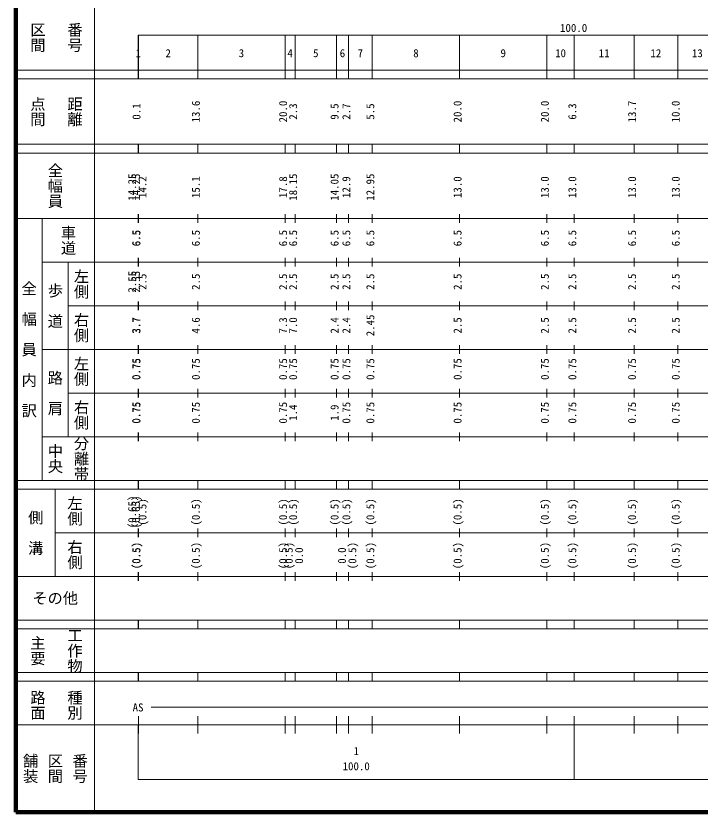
# Model space of a CAD drawing. Units: millimetres on the paper, enlarged 1000 times. Extents: x 40000 to 680000, y 20000 to 380000.
# Drawn here: x 40000 to 196832, y 20000 to 202409 of the extents above; entities that cross this region are included whole.
import ezdxf
from ezdxf.enums import TextEntityAlignment as Align

# ---------------------------------------------------------------- set-up
doc = ezdxf.new("R2010")
doc.units = ezdxf.units.MM
doc.header["$LTSCALE"] = 1000
doc.layers.add('M-TTL', color=2, linetype='Continuous', lineweight=140)
doc.layers.add('M-TTL-BAND', color=7, linetype='Continuous', lineweight=13)
doc.styles.add('@ＭＳ ゴシック', font='')
doc.styles.add('ＭＳ ゴシック', font='')
doc.styles.get('@ＭＳ ゴシック').set_extended_font_data('@MS Gothic')
doc.styles.get('ＭＳ ゴシック').set_extended_font_data('MS Gothic')

msp = doc.modelspace()

# ---------------------------------------------------------------- linework, layer by layer
at = {"layer": 'M-TTL'}
for p, q in [((40000, 380000), (40000, 20000)), ((40000, 20000), (680000, 20000))]:
    msp.add_line(p, q, dxfattribs=at)
at = {"layer": 'M-TTL-BAND'}
for p, q in [((58000, 370000), (58000, 20000)), ((68000, 198000), (579000, 198000)), ((68000, 198000), (68000, 188000)), ((68100, 188000), (68100, 198000)), ((81700, 188000), (81700, 198000)), ((101700, 188000), (101700, 198000)), ((104000, 188000), (104000, 198000)), ((113500, 188000), (113500, 198000)), ((116200, 188000), (116200, 198000)), ((121700, 188000), (121700, 198000)), ((141700, 188000), (141700, 198000)), ((161700, 188000), (161700, 198000)), ((168000, 188000), (168000, 198000)), ((181700, 188000), (181700, 198000)), ((191700, 188000), (191700, 198000)), ((40000, 190000), (579000, 190000)), ((40000, 188000), (579000, 188000)), ((40000, 173000), (579000, 173000)), ((68000, 171000), (68000, 173000)), ((68100, 171000), (68100, 173000)), ((81700, 171000), (81700, 173000)), ((101700, 171000), (101700, 173000)), ((104000, 171000), (104000, 173000)), ((113500, 171000), (113500, 173000)), ((116200, 171000), (116200, 173000)), ((121700, 171000), (121700, 173000)), ((141700, 171000), (141700, 173000)), ((161700, 171000), (161700, 173000)), ((168000, 171000), (168000, 173000)), ((181700, 171000), (181700, 173000)), ((191700, 171000), (191700, 173000)), ((40000, 171000), (579000, 171000)), ((68000, 155000), (68000, 157000)), ((68100, 155000), (68100, 157000)), ((81700, 155000), (81700, 157000)), ((101700, 155000), (101700, 157000)), ((104000, 155000), (104000, 157000)), ((113500, 155000), (113500, 157000)), ((116200, 155000), (116200, 157000)), ((121700, 155000), (121700, 157000)), ((141700, 155000), (141700, 157000)), ((161700, 155000), (161700, 157000)), ((168000, 155000), (168000, 157000)), ((181700, 155000), (181700, 157000)), ((191700, 155000), (191700, 157000)), ((40000, 156000), (579000, 156000)), ((46000, 96000), (46000, 156000)), ((46000, 146000), (579000, 146000)), ((52000, 146000), (52000, 106000)), ((68000, 145000), (68000, 147000)), ((68100, 145000), (68100, 147000)), ((81700, 145000), (81700, 147000)), ((101700, 145000), (101700, 147000)), ((104000, 145000), (104000, 147000)), ((113500, 145000), (113500, 147000)), ((116200, 145000), (116200, 147000)), ((121700, 145000), (121700, 147000)), ((141700, 145000), (141700, 147000)), ((161700, 145000), (161700, 147000)), ((168000, 145000), (168000, 147000)), ((181700, 145000), (181700, 147000)), ((191700, 145000), (191700, 147000)), ((68000, 135000), (68000, 137000)), ((68100, 135000), (68100, 137000)), ((81700, 135000), (81700, 137000)), ((101700, 135000), (101700, 137000)), ((104000, 135000), (104000, 137000)), ((113500, 135000), (113500, 137000)), ((116200, 135000), (116200, 137000)), ((121700, 135000), (121700, 137000)), ((141700, 135000), (141700, 137000)), ((161700, 135000), (161700, 137000)), ((168000, 135000), (168000, 137000)), ((181700, 135000), (181700, 137000)), ((191700, 135000), (191700, 137000)), ((52000, 136000), (579000, 136000)), ((46000, 126000), (579000, 126000)), ((68000, 125000), (68000, 127000)), ((68100, 125000), (68100, 127000)), ((81700, 125000), (81700, 127000)), ((101700, 125000), (101700, 127000)), ((104000, 125000), (104000, 127000)), ((113500, 125000), (113500, 127000)), ((116200, 125000), (116200, 127000)), ((121700, 125000), (121700, 127000)), ((141700, 125000), (141700, 127000)), ((161700, 125000), (161700, 127000)), ((168000, 125000), (168000, 127000)), ((181700, 125000), (181700, 127000)), ((191700, 125000), (191700, 127000)), ((68000, 115000), (68000, 117000)), ((68100, 115000), (68100, 117000)), ((81700, 115000), (81700, 117000)), ((101700, 115000), (101700, 117000)), ((104000, 115000), (104000, 117000)), ((113500, 115000), (113500, 117000)), ((116200, 115000), (116200, 117000)), ((121700, 115000), (121700, 117000)), ((141700, 115000), (141700, 117000)), ((161700, 115000), (161700, 117000)), ((168000, 115000), (168000, 117000)), ((181700, 115000), (181700, 117000)), ((191700, 115000), (191700, 117000)), ((52000, 116000), (579000, 116000)), ((46000, 106000), (579000, 106000)), ((68000, 105000), (68000, 107000)), ((68100, 105000), (68100, 107000)), ((81700, 105000), (81700, 107000)), ((101700, 105000), (101700, 107000)), ((104000, 105000), (104000, 107000)), ((113500, 105000), (113500, 107000)), ((116200, 105000), (116200, 107000)), ((121700, 105000), (121700, 107000)), ((141700, 105000), (141700, 107000)), ((161700, 105000), (161700, 107000)), ((168000, 105000), (168000, 107000)), ((181700, 105000), (181700, 107000)), ((191700, 105000), (191700, 107000)), ((40000, 96000), (579000, 96000)), ((68000, 94000), (68000, 96000)), ((68100, 94000), (68100, 96000)), ((81700, 94000), (81700, 96000)), ((101700, 94000), (101700, 96000)), ((104000, 94000), (104000, 96000)), ((113500, 94000), (113500, 96000)), ((116200, 94000), (116200, 96000)), ((121700, 94000), (121700, 96000)), ((141700, 94000), (141700, 96000)), ((161700, 94000), (161700, 96000)), ((168000, 94000), (168000, 96000)), ((181700, 94000), (181700, 96000)), ((191700, 94000), (191700, 96000)), ((40000, 94000), (579000, 94000)), ((49000, 94000), (49000, 74000)), ((49000, 84000), (579000, 84000)), ((68000, 83000), (68000, 85000)), ((68100, 83000), (68100, 85000)), ((81700, 83000), (81700, 85000)), ((101700, 83000), (101700, 85000)), ((104000, 83000), (104000, 85000)), ((113500, 83000), (113500, 85000)), ((116200, 83000), (116200, 85000)), ((121700, 83000), (121700, 85000)), ((141700, 83000), (141700, 85000)), ((161700, 83000), (161700, 85000)), ((168000, 83000), (168000, 85000)), ((181700, 83000), (181700, 85000)), ((191700, 83000), (191700, 85000)), ((68000, 73000), (68000, 75000)), ((68100, 73000), (68100, 75000)), ((81700, 73000), (81700, 75000)), ((101700, 73000), (101700, 75000)), ((104000, 73000), (104000, 75000)), ((113500, 73000), (113500, 75000)), ((116200, 73000), (116200, 75000)), ((121700, 73000), (121700, 75000)), ((141700, 73000), (141700, 75000)), ((161700, 73000), (161700, 75000)), ((168000, 73000), (168000, 75000)), ((181700, 73000), (181700, 75000)), ((191700, 73000), (191700, 75000)), ((40000, 74000), (579000, 74000)), ((40000, 64000), (579000, 64000)), ((68000, 62000), (68000, 64000)), ((68100, 62000), (68100, 64000)), ((81700, 62000), (81700, 64000)), ((101700, 62000), (101700, 64000)), ((104000, 62000), (104000, 64000)), ((113500, 62000), (113500, 64000)), ((116200, 62000), (116200, 64000)), ((121700, 62000), (121700, 64000)), ((141700, 62000), (141700, 64000)), ((161700, 62000), (161700, 64000)), ((168000, 62000), (168000, 64000)), ((181700, 62000), (181700, 64000)), ((191700, 62000), (191700, 64000)), ((40000, 62000), (579000, 62000)), ((40000, 52000), (579000, 52000)), ((68000, 50000), (68000, 52000)), ((68100, 50000), (68100, 52000)), ((81700, 50000), (81700, 52000)), ((101700, 50000), (101700, 52000)), ((104000, 50000), (104000, 52000)), ((113500, 50000), (113500, 52000)), ((116200, 50000), (116200, 52000)), ((121700, 50000), (121700, 52000)), ((141700, 50000), (141700, 52000)), ((161700, 50000), (161700, 52000)), ((168000, 50000), (168000, 52000)), ((181700, 50000), (181700, 52000)), ((191700, 50000), (191700, 52000)), ((40000, 50000), (579000, 50000)), ((71000, 44000), (572700, 44000)), ((68100, 38000), (68100, 42000)), ((81700, 38000), (81700, 42000)), ((101700, 38000), (101700, 42000)), ((104000, 38000), (104000, 42000)), ((113500, 38000), (113500, 42000)), ((116200, 38000), (116200, 42000)), ((121700, 38000), (121700, 42000)), ((141700, 38000), (141700, 42000)), ((161700, 38000), (161700, 42000)), ((168000, 27500), (168000, 42000)), ((181700, 38000), (181700, 42000)), ((191700, 38000), (191700, 42000)), ((40000, 40000), (579000, 40000)), ((68000, 40000), (68000, 27500)), ((68000, 27500), (579000, 27500))]:
    msp.add_line(p, q, dxfattribs=at)

# ---------------------------------------------------------------- texts
at = {"layer": 'M-TTL-BAND', "style": '@ＭＳ ゴシック'}
for s, p in [('番号', (53500, 197500)), ('区間', (45000, 197500)), ('点間', (45000, 180500)), ('距離', (53500, 180500)), ('全幅員', (49000, 163500)), ('車道', (52000, 151000)), ('左側', (55000, 141000)), ('全\u3000幅\u3000員\u3000内\u3000訳', (43000, 126000)), ('歩\u3000道', (49000, 136000)), ('右側', (55000, 131000)), ('左側', (55000, 121000)), ('路\u3000肩', (49000, 116000)), ('右側', (55000, 111000)), ('分離帯', (55000, 101000)), ('中央', (49000, 101000)), ('左側', (53500, 89000)), ('側\u3000溝', (44500, 84000)), ('右側', (53500, 79000)), ('主要', (45000, 57000)), ('工作物', (53500, 57000)), ('路面', (45000, 44500)), ('種別', (53500, 44500)), ('舗装', (43333, 30000)), ('区間', (49000, 30000)), ('番号', (54667, 30000))]:
    msp.add_text(s, height=2566, rotation=270, dxfattribs=at).set_placement(p, align=Align.MIDDLE_CENTER)
at = {"layer": 'M-TTL-BAND', "style": 'ＭＳ ゴシック'}
for s, p in [('100.0', (167844, 198195)), ('1', (68050, 192405)), ('2', (74900, 192405)), ('3', (91700, 192405)), ('4', (102850, 192405)), ('5', (108750, 192405)), ('6', (114850, 192405)), ('7', (118950, 192405)), ('8', (131700, 192405)), ('9', (151700, 192405)), ('10', (164850, 192405)), ('11', (174850, 192405)), ('12', (186700, 192405)), ('13', (196200, 192405)), ('AS', (68000, 42500)), ('1', (118000, 32523)), ('100.0', (118000, 29033))]:
    msp.add_text(s, height=1833, dxfattribs=at).set_placement(p, align=Align.BOTTOM_CENTER)
for s, p in [('13.6', (82700, 180500)), ('20.0', (102700, 180500)), ('20.0', (142700, 180500)), ('20.0', (162700, 180500)), ('13.7', (182700, 180500)), ('10.0', (192700, 180500)), ('0.1', (69100, 180500)), ('2.3', (105000, 180500)), ('9.5', (114500, 180500)), ('2.7', (117200, 180500)), ('5.5', (122700, 180500)), ('6.3', (169000, 180500)), ('14.25', (68100, 163174)), ('14.25', (69000, 163174)), ('18.15', (105000, 163174)), ('14.05', (114500, 163174)), ('12.95', (122700, 163174)), ('14.2', (70470, 163174)), ('15.1', (82700, 163174)), ('17.8', (102700, 163174)), ('12.9', (117200, 163174)), ('13.0', (142700, 163174)), ('13.0', (162700, 163174)), ('13.0', (169000, 163174)), ('13.0', (182700, 163174)), ('13.0', (192700, 163174)), ('6.5', (69000, 151500)), ('6.5', (69100, 151500)), ('6.5', (82700, 151500)), ('6.5', (102700, 151500)), ('6.5', (105000, 151500)), ('6.5', (114500, 151500)), ('6.5', (117200, 151500)), ('6.5', (122700, 151500)), ('6.5', (142700, 151500)), ('6.5', (162700, 151500)), ('6.5', (169000, 151500)), ('6.5', (182700, 151500)), ('6.5', (192700, 151500)), ('2.55', (68100, 141500)), ('2.55', (69000, 141500)), ('2.5', (70470, 141500)), ('2.5', (82700, 141500)), ('2.5', (102700, 141500)), ('2.5', (105000, 141500)), ('2.5', (114500, 141500)), ('2.5', (117200, 141500)), ('2.5', (122700, 141500)), ('2.5', (142700, 141500)), ('2.5', (162700, 141500)), ('2.5', (169000, 141500)), ('2.5', (182700, 141500)), ('2.5', (192700, 141500)), ('3.7', (69000, 131500)), ('3.7', (69100, 131500)), ('4.6', (82700, 131500)), ('7.3', (102700, 131500)), ('7.0', (105000, 131500)), ('2.4', (114500, 131500)), ('2.4', (117200, 131500)), ('2.45', (122700, 131500)), ('2.5', (142700, 131500)), ('2.5', (162700, 131500)), ('2.5', (169000, 131500)), ('2.5', (182700, 131500)), ('2.5', (192700, 131500)), ('0.75', (69000, 121500)), ('0.75', (69100, 121500)), ('0.75', (82700, 121500)), ('0.75', (102700, 121500)), ('0.75', (105000, 121500)), ('0.75', (114500, 121500)), ('0.75', (117200, 121500)), ('0.75', (122700, 121500)), ('0.75', (142700, 121500)), ('0.75', (162700, 121500)), ('0.75', (169000, 121500)), ('0.75', (182700, 121500)), ('0.75', (192700, 121500)), ('0.75', (69000, 111500)), ('0.75', (69100, 111500)), ('0.75', (82700, 111500)), ('0.75', (102700, 111500)), ('1.4', (105000, 111500)), ('1.9', (114500, 111500)), ('0.75', (117200, 111500)), ('0.75', (122700, 111500)), ('0.75', (142700, 111500)), ('0.75', (162700, 111500)), ('0.75', (169000, 111500)), ('0.75', (182700, 111500)), ('0.75', (192700, 111500)), ('(0.65)', (68100, 88764)), ('(0.65)', (69000, 88764)), ('(0.5)', (70470, 88764)), ('(0.5)', (82700, 88764)), ('(0.5)', (102700, 88764)), ('(0.5)', (105000, 88764)), ('(0.5)', (114500, 88764)), ('(0.5)', (117200, 88764)), ('(0.5)', (122700, 88764)), ('(0.5)', (142700, 88764)), ('(0.5)', (162700, 88764)), ('(0.5)', (169000, 88764)), ('(0.5)', (182700, 88764)), ('(0.5)', (192700, 88764)), ('(0.5)', (69000, 78764)), ('(0.5)', (69100, 78764)), ('(0.5)', (82700, 78764)), ('(0.5)', (102700, 78764)), ('(0.5)', (104000, 78764)), ('0.0', (106370, 78764)), ('0.0', (116200, 78764)), ('(0.5)', (118570, 78764)), ('(0.5)', (122700, 78764)), ('(0.5)', (142700, 78764)), ('(0.5)', (162700, 78764)), ('(0.5)', (169000, 78764)), ('(0.5)', (182700, 78764)), ('(0.5)', (192700, 78764))]:
    msp.add_text(s, height=1833, rotation=90, dxfattribs=at).set_placement(p, align=Align.BOTTOM_CENTER)
msp.add_text('その他', height=2566, dxfattribs=at).set_placement((49000, 69000), align=Align.MIDDLE_CENTER)

doc.saveas('drawing.dxf')
